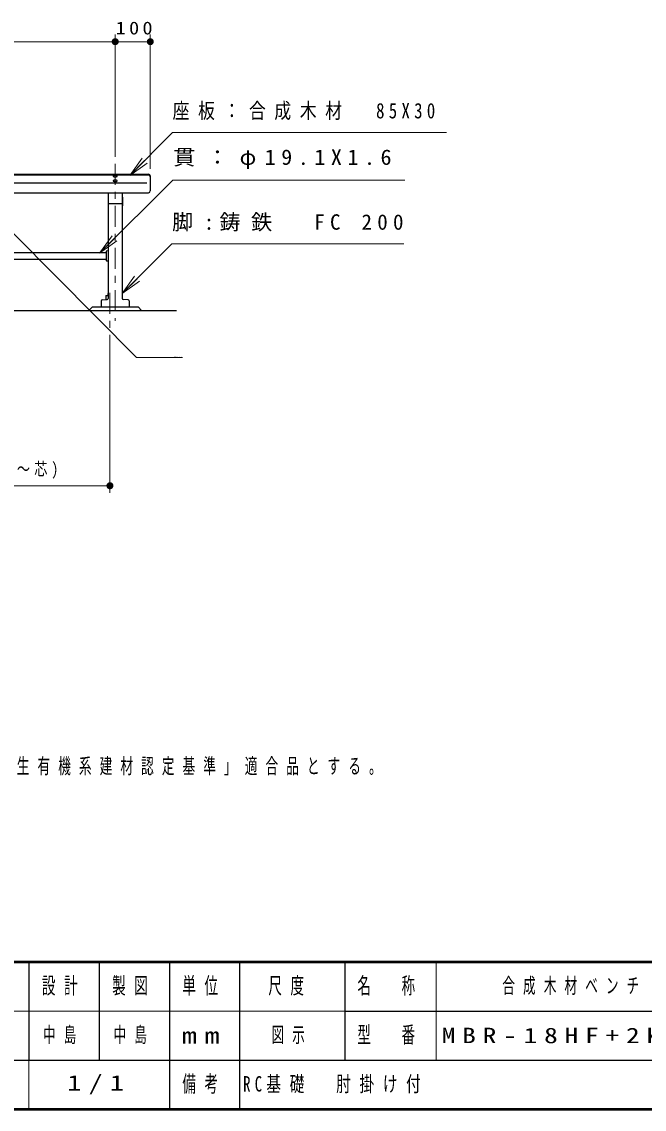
# Model space of a CAD drawing. Units: millimetres on the paper, scale 1:20. Extents: x -365 to 12, y -47 to 257.
# Drawn here: x -228.5 to -139.9, y 0 to 155 of the extents above; entities that cross this region are included whole.
import ezdxf

# ---------------------------------------------------------------- set-up
doc = ezdxf.new("R2010")
doc.units = ezdxf.units.MM
doc.linetypes.add('USER2', pattern=[6, 3, -1, 1, -1])
doc.layers.add('LY_1', color=7, linetype='Continuous', lineweight=25)
doc.layers.add('LY_2', color=7, linetype='Continuous', lineweight=13)
doc.styles.add('ＭＳ ゴシック', font='')
doc.styles.get('ＭＳ ゴシック').set_extended_font_data('MS Gothic')

# ---------------------------------------------------------------- blocks, each defined once
blk = doc.blocks.new('filled_dot')
at = {"color": 0, "linetype": 'Continuous', "lineweight": -2, "const_width": 1.25}
blk.add_lwpolyline([(-0.625, 0, 1), (0.625, 0, 1)], format="xyb", close=True, dxfattribs=at)

msp = doc.modelspace()

# ---------------------------------------------------------------- linework, layer by layer
at = {"layer": 'LY_1', "lineweight": 13}
for p, q in [((-255.217, 152.139), (-215.217, 152.139)), ((-215.217, 135.75), (-215.217, 153.139)), ((-215.217, 152.139), (-210.217, 152.139)), ((-210.217, 134), (-210.217, 153.139)), ((-213.138, 133.074), (-211.377, 135.554)), ((-213.138, 133.074), (-211.022, 135.201)), ((-210.668, 134.849), (-213.138, 133.074)), ((-217.44, 121.993), (-215.669, 124.466)), ((-217.44, 121.993), (-215.316, 124.112)), ((-214.963, 123.757), (-217.44, 121.993)), ((-214.217, 116.243), (-212.45, 118.717)), ((-214.217, 116.243), (-212.096, 118.364)), ((-211.742, 118.01), (-214.217, 116.243)), ((-215.967, 110.353), (-215.967, 87.853)), ((-215.967, 88.853), (-254.467, 88.853))]:
    msp.add_line(p, q, dxfattribs=at)
at = {"layer": 'LY_1', "linetype": 'USER2', "lineweight": 13}
for p, q in [((-215.217, 134.75), (-215.217, 112.353)), ((-215.967, 116.353), (-215.967, 111.353))]:
    msp.add_line(p, q, dxfattribs=at)
at = {"layer": 'LY_1', "color": 4}
for p, q in [((-299.967, 133.25), (-210.467, 133.25)), ((-299.967, 133.149), (-210.467, 133.149)), ((-210.217, 133), (-210.217, 130.865)), ((-299.967, 130.615), (-210.467, 130.615)), ((-216.217, 130.615), (-216.217, 115.537)), ((-214.217, 130.615), (-214.217, 115.537)), ((-214.292, 129.028), (-216.142, 129.028)), ((-214.167, 129.978), (-214.217, 130.003)), ((-214.167, 128.728), (-214.217, 128.703)), ((-214.167, 129.978), (-214.167, 128.728)), ((-253.917, 122.081), (-216.517, 122.081)), ((-253.917, 121.126), (-216.517, 121.126)), ((-216.517, 122.233), (-216.517, 120.973)), ((-216.217, 122.31), (-216.473, 122.283)), ((-216.473, 120.923), (-216.217, 120.897)), ((-217.217, 115.209), (-217.217, 114.353)), ((-217.073, 115.359), (-216.361, 115.387)), ((-213.361, 115.359), (-214.073, 115.387)), ((-213.217, 115.209), (-213.217, 114.353)), ((-291.467, 113.853), (-206.467, 113.853)), ((-218.467, 114.353), (-218.967, 113.853)), ((-218.467, 114.353), (-211.967, 114.353)), ((-211.967, 114.353), (-211.467, 113.853))]:
    msp.add_line(p, q, dxfattribs=at)
at = {"layer": 'LY_1'}
for p, q in [((-299.717, 132.009), (-210.717, 132.009)), ((-216.285, 116.252), (-216.285, 115.968)), ((-216.285, 116.252), (-216.217, 116.252)), ((-216.572, 115.968), (-216.572, 115.353)), ((-216.572, 115.968), (-216.217, 115.968))]:
    msp.add_line(p, q, dxfattribs=at)
at = {"layer": 'LY_1', "lineweight": 13}
for points in [[(-213.138, 133.074), (-207.067, 139.177), (-168.046, 139.177)], [(-217.44, 121.993), (-207.021, 132.384), (-173.953, 132.384)], [(-235.3, 130.391), (-212.166, 107.153), (-205.646, 107.153)], [(-214.217, 116.243), (-207.146, 123.314), (-174.109, 123.314)]]:
    msp.add_lwpolyline(points, dxfattribs=at)
at = {"layer": 'LY_1', "color": 4}
for points in [[(-214.917, 132.977), (-214.919, 132.985), (-214.922, 132.993), (-214.928, 133), (-214.935, 133.008), (-214.945, 133.015), (-214.958, 133.022), (-214.972, 133.028), (-214.988, 133.034), (-215.005, 133.04), (-215.025, 133.045), (-215.045, 133.05), (-215.067, 133.054), (-215.091, 133.058), (-215.115, 133.061), (-215.14, 133.063), (-215.165, 133.065), (-215.191, 133.066), (-215.217, 133.066), (-215.244, 133.066), (-215.269, 133.065), (-215.295, 133.063), (-215.32, 133.061), (-215.344, 133.058), (-215.367, 133.054), (-215.389, 133.05), (-215.41, 133.045), (-215.429, 133.04), (-215.447, 133.034), (-215.463, 133.028), (-215.477, 133.022), (-215.489, 133.015), (-215.499, 133.008), (-215.507, 133), (-215.513, 132.993), (-215.516, 132.985), (-215.517, 132.977), (-215.516, 132.969), (-215.513, 132.961), (-215.507, 132.954), (-215.499, 132.946), (-215.489, 132.939), (-215.477, 132.932), (-215.463, 132.926), (-215.447, 132.92), (-215.429, 132.914), (-215.41, 132.909), (-215.389, 132.904), (-215.367, 132.9), (-215.344, 132.896), (-215.32, 132.893), (-215.295, 132.891), (-215.269, 132.889), (-215.244, 132.888), (-215.217, 132.888), (-215.191, 132.888), (-215.165, 132.889), (-215.14, 132.891), (-215.115, 132.893), (-215.091, 132.896), (-215.067, 132.9), (-215.045, 132.904), (-215.025, 132.909), (-215.005, 132.914), (-214.988, 132.92), (-214.972, 132.926), (-214.958, 132.932), (-214.945, 132.939), (-214.935, 132.946), (-214.928, 132.954), (-214.922, 132.961), (-214.919, 132.969)], [(-214.917, 132.307), (-214.919, 132.315), (-214.922, 132.322), (-214.928, 132.33), (-214.935, 132.338), (-214.945, 132.345), (-214.958, 132.352), (-214.972, 132.358), (-214.988, 132.364), (-215.005, 132.37), (-215.025, 132.375), (-215.045, 132.38), (-215.067, 132.384), (-215.091, 132.388), (-215.115, 132.391), (-215.14, 132.393), (-215.165, 132.395), (-215.191, 132.396), (-215.217, 132.396), (-215.244, 132.396), (-215.269, 132.395), (-215.295, 132.393), (-215.32, 132.391), (-215.344, 132.388), (-215.367, 132.384), (-215.389, 132.38), (-215.41, 132.375), (-215.429, 132.37), (-215.447, 132.364), (-215.463, 132.358), (-215.477, 132.352), (-215.489, 132.345), (-215.499, 132.338), (-215.507, 132.33), (-215.513, 132.322), (-215.516, 132.315), (-215.517, 132.307), (-215.516, 132.299), (-215.513, 132.291), (-215.507, 132.284), (-215.499, 132.276), (-215.489, 132.269), (-215.477, 132.262), (-215.463, 132.256), (-215.447, 132.25), (-215.429, 132.244), (-215.41, 132.239), (-215.389, 132.234), (-215.367, 132.23), (-215.344, 132.226), (-215.32, 132.223), (-215.295, 132.221), (-215.269, 132.219), (-215.244, 132.218), (-215.217, 132.218), (-215.191, 132.218), (-215.165, 132.219), (-215.14, 132.221), (-215.115, 132.223), (-215.091, 132.226), (-215.067, 132.23), (-215.045, 132.234), (-215.025, 132.239), (-215.005, 132.244), (-214.988, 132.25), (-214.972, 132.256), (-214.958, 132.262), (-214.945, 132.269), (-214.935, 132.276), (-214.928, 132.284), (-214.922, 132.291), (-214.919, 132.299)]]:
    msp.add_lwpolyline(points, close=True, dxfattribs=at)
for centre, radius, start, end in [((-210.467, 133), 0.25, 0, 89.99998), ((-210.467, 132.899), 0.25, 0, 89.99998), ((-210.467, 130.865), 0.25, 270.00002, 0), ((-216.142, 129.103), 0.075, 179.99996, 269.99995), ((-214.292, 129.103), 0.075, 269.99996, 0), ((-216.467, 122.233), 0.05, 96.00842, 179.99996), ((-216.467, 120.973), 0.05, 179.99996, 263.99151), ((-217.067, 115.209), 0.15, 92.29005, 179.99996), ((-216.367, 115.537), 0.15, 272.28999, 0), ((-214.067, 115.537), 0.15, 179.99996, 267.70997), ((-213.367, 115.209), 0.15, 0, 87.70991)]:
    msp.add_arc(centre, radius, start, end, dxfattribs=at)
at = {"layer": 'LY_2', "lineweight": 50}
for p, q in [((-365, 21), (0, 21)), ((-365, 0), (0, 0))]:
    msp.add_line(p, q, dxfattribs=at)
at = {"layer": 'LY_2', "color": 211, "lineweight": 25}
for p, q in [((-227.5, 21), (-227.5, 7)), ((-217.5, 21), (-217.5, 7)), ((-207.5, 21), (-207.5, 0)), ((-197.5, 21), (-197.5, 7)), ((-182.5, 21), (-182.5, 7)), ((-182.5, 14), (-70, 14)), ((-237.5, 7), (0, 7))]:
    msp.add_line(p, q, dxfattribs=at)
at = {"layer": 'LY_2'}
for p, q in [((-169.5, 21), (-169.5, 7)), ((-237.5, 14), (-182.5, 14)), ((-227.5, 7), (-227.5, 0))]:
    msp.add_line(p, q, dxfattribs=at)
at = {"layer": 'LY_2', "lineweight": 25}
msp.add_line((-197.5, 7), (-197.5, 0), dxfattribs=at)

# ---------------------------------------------------------------- block references
at = {"layer": 'LY_1', "lineweight": 13, "xscale": 0.4, "yscale": 0.4}
msp.add_blockref('filled_dot', (-215.217, 152.139), dxfattribs=at)
at = {"layer": 'LY_1', "lineweight": 13, "xscale": 0.4, "yscale": 0.4, "rotation": 180}
for p in [(-215.217, 152.139), (-210.217, 152.139), (-215.967, 88.853)]:
    msp.add_blockref('filled_dot', p, dxfattribs=at)

# ---------------------------------------------------------------- texts
at = {"layer": 'LY_1', "style": 'ＭＳ ゴシック'}
for s, insert, char_height, attachment_point in [('\\T1.33;\\W1.15;100', (-212.289, 153.139), 1.833, 8), ('\\T1.51;\\W0.8;座板：合成木材\u300085X30', (-207.046, 142.177), 2.199, 4), ('\\T1.5;\\W1.05;貫：φ19.1X1.6', (-206.953, 135.384), 2.199, 4), ('\\T1.5;脚:鋳鉄\u3000FC\\~200', (-207.109, 126.314), 2.199, 4), ('\\T1.5;\\W1.2;PL-4.5X38ｗ', (-207.146, 107.286), 0.11, 4), ('\\T1.32;\\W0.75;770(アンカー芯～芯)', (-234.793, 89.853), 1.833, 8), ('\\T1.64;\\W0.6;合成木材は、木粉入り再生プラスチック（ポリプロピレン系、色：サンディーブラウン）とし、「再生有機系建材認定基準」適合品とする。', (-362.052, 47.536), 2.199, 7), ('\\T1.64;\\W0.6;合成木材ベンチ', (-149.75, 17.5), 2.199, 5), ('\\T1.64;\\W0.6;中島', (-225.5, 10.5), 2.199, 4), ('\\T1.64;\\W0.6;中島', (-212.5, 10.5), 2.199, 5), ('\\T1.64;\\W0.6;図示', (-190, 10.5), 2.199, 5), ('\\T1.5;\\W1.3;MBR-18HF+2KFA', (-149.75, 10.5), 2.199, 5), ('\\T1.5;\\W1.35;1/1', (-217.5, 3.5), 2.199, 5), ('\\T1.58;\\W0.7;RC基礎\u3000肘掛け付', (-197, 3.5), 2.199, 4)]:
    msp.add_mtext(s, dxfattribs=dict(at, insert=insert, char_height=char_height, attachment_point=attachment_point))
at = {"layer": 'LY_2', "color": 4, "char_height": 2.346, "attachment_point": 5, "style": 'ＭＳ ゴシック'}
for s, insert in [('\\T1.64;\\W0.6;設計', (-222.5, 17.5)), ('\\T1.64;\\W0.6;製図', (-212.5, 17.5)), ('\\T1.64;\\W0.6;単位', (-202.5, 17.5)), ('\\T1.64;\\W0.6;尺度', (-190.25, 17.5)), ('\\T1.64;\\W0.6;名\u3000称', (-176, 17.5)), ('\\T1.5;\\W1.35;mm', (-202.5, 10.5)), ('\\T1.64;\\W0.6;型\u3000番', (-176, 10.5)), ('\\T1.64;\\W0.6;備考', (-202.5, 3.5))]:
    msp.add_mtext(s, dxfattribs=dict(at, insert=insert))

doc.saveas('drawing.dxf')
